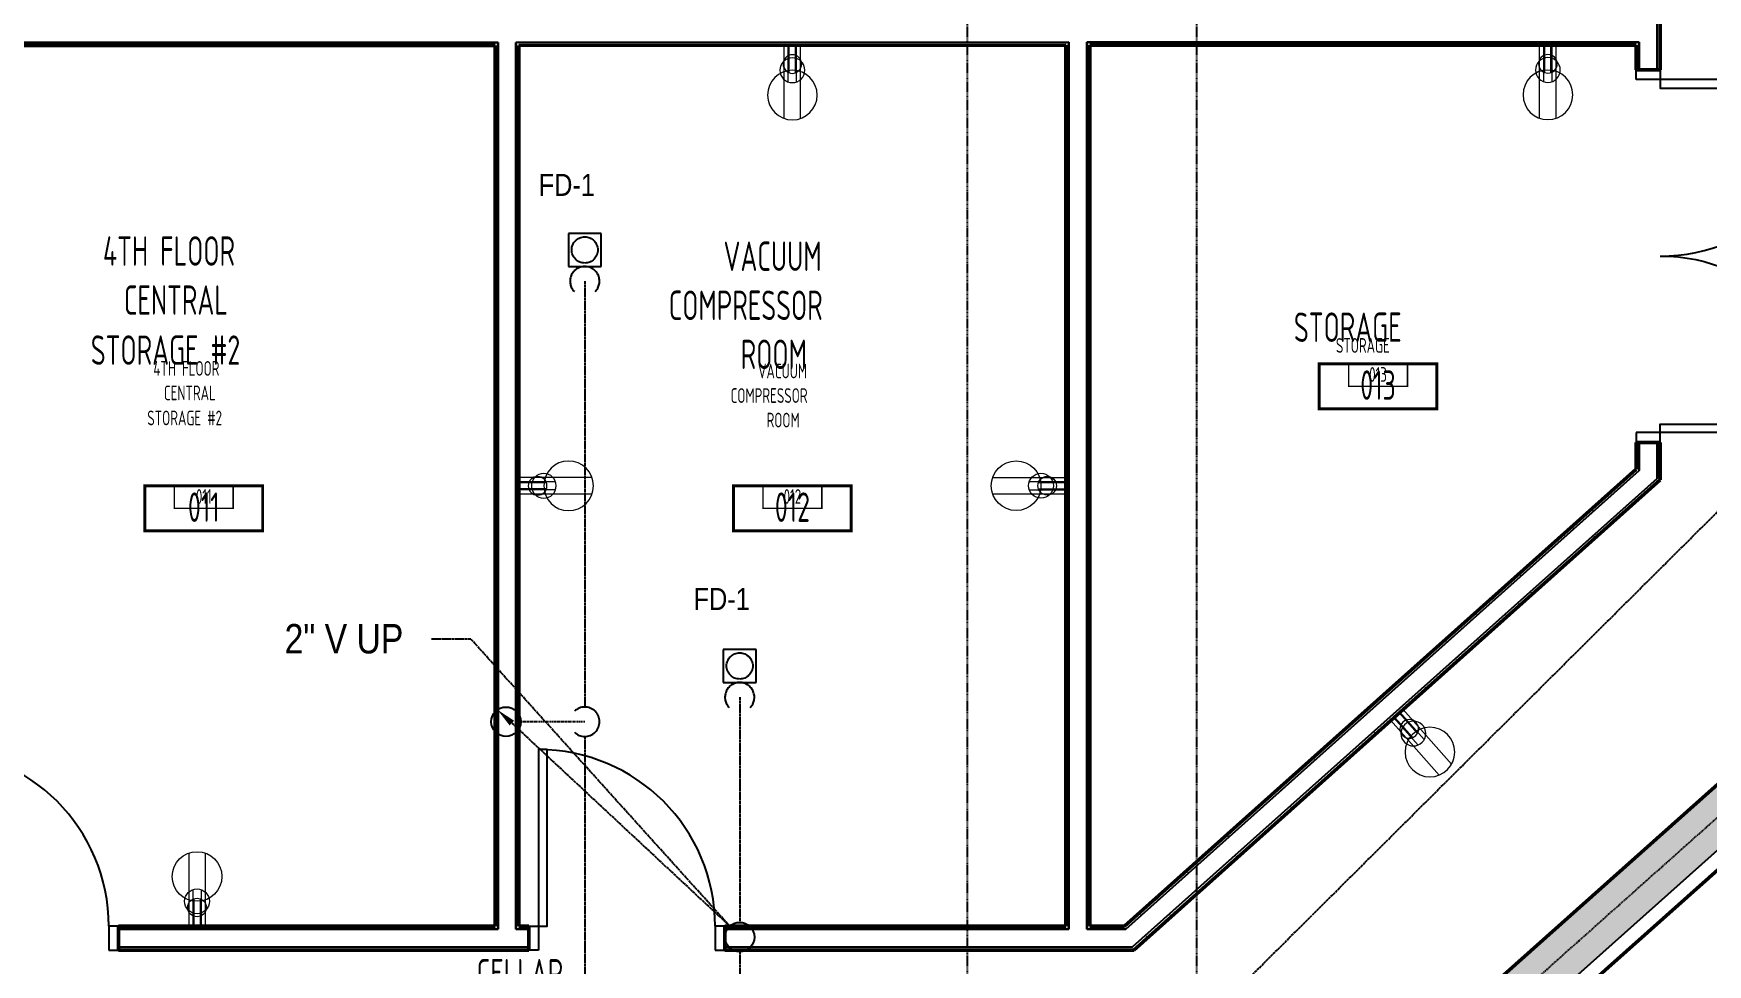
# Model space of a CAD drawing. Header units: inches. Extents: x 0 to 11244, y -13 to 5829.
# Drawn here: x 3841.2 to 4182.5, y 5139.7 to 5329.5 of the extents above; entities that cross this region are included whole.
import ezdxf
from ezdxf import colors
from ezdxf.entities.mleader import LeaderData, LeaderLine
from ezdxf.enums import TextEntityAlignment as Align
from ezdxf.math import Vec2, Vec3

# ---------------------------------------------------------------- set-up
doc = ezdxf.new("R2010")
doc.units = ezdxf.units.IN
doc.header["$LTSCALE"] = 0.375
doc.header["$MEASUREMENT"] = 0
for name, pattern in [('DASHDOT', [1, 0.5, -0.25, 0, -0.25]), ('P-VENT', [0.56, 0.4, -0.16]), ('PHANTOM2', [1.25, 0.625, -0.125, 0.125, -0.125, 0.125, -0.125]), ('UPIPINGX2', [1.75, 1.5, -0.25])]:
    doc.linetypes.add(name, pattern=pattern)
for name, color, linetype, lineweight in [('A-Area-Spce-Iden', 8, 'Continuous', 25), ('A-Area-Spce-Iden @ 32', 8, 'Continuous', 25), ('A-Area-Spce-Iden @ 64', 8, 'Continuous', 25), ('A-Wall', 3, 'Continuous', 50), ('E-Wall-Powr', 8, 'Continuous', 18), ('E-Wall-Powr @ 24', 8, 'Continuous', 18), ('E-Wall-Powr @ 32', 8, 'Continuous', 18), ('E-Wall-Powr @ 64', 8, 'Continuous', 18)]:
    doc.layers.add(name, color=color, linetype=linetype, lineweight=lineweight)
for name, color, linetype in [('A-Col-Grid', 8, 'PHANTOM2'), ('A-Door', 8, 'Continuous'), ('G-ANNO-REFR-N', 8, 'Continuous'), ('P-SANR-PIPU-N', 201, 'UPIPINGX2'), ('P-SANR-PIPU-N @ 64', 201, 'UPIPINGX2'), ('P-SANR-VENT-N', 201, 'P-VENT'), ('P-SANR-VENT-N @ 64', 201, 'P-VENT')]:
    doc.layers.add(name, color=color, linetype=linetype)
doc.layers.add('G-Anno-Nplt', color=8, linetype='Continuous', lineweight=18, plot=False)
doc.styles.add("3-32'' Notes", font='ARIALN.TTF', dxfattribs={"height": 0.09375})
doc.styles.add('TPDE', font='architxt.shx', dxfattribs={"width": 0.75, "height": 0.09375})
doc.styles.add('TPDE Annotative', font='architxt.shx', dxfattribs={"width": 0.75, "height": 0.09375})
pattern_1 = [(360, (-3428.9355, -5710.221), (0.06, 6), [0.06, -6]), (10, (-3427.0155, -5710.101), (-0.9828006, 5.9192654), [0.06, -6]), (20, (-3428.0955, -5708.781), (-1.9957393, 5.658677), [0.06, -6]), (30, (-3426.7755, -5707.821), (-2.9480385, 5.2261524), [0.06, -6]), (40, (-3428.3355, -5707.461), (-3.810763, 4.634834), [0.06, -6]), (50, (-3427.8555, -5706.021), (-4.5576994, 3.9026883), [0.06, -6]), (60, (-3428.6955, -5704.941), (-5.1661524, 3.0519615), [0.06, -6]), (70, (-3426.7755, -5705.061), (-5.6176345, 2.1085024), [0.06, -6]), (80, (-3425.3355, -5704.821), (-5.8984276, 1.1009775), [0.06, -6]), (90, (-3424.6155, -5706.261), (-6, 0.06), [0.06, -6]), (100, (-3423.4155, -5706.381), (-5.9192654, -0.9828006), [0.06, -6]), (110, (-3423.4155, -5708.541), (-5.658677, -1.9957393), [0.06, -6]), (120, (-3424.4955, -5709.261), (-5.2261524, -2.9480385), [0.06, -6]), (130, (-3426.1755, -5708.901), (-4.634834, -3.810763), [0.06, -6]), (140, (-3425.0955, -5707.821), (-3.9026883, -4.5576994), [0.06, -6]), (150, (-3426.1755, -5706.741), (-3.0519615, -5.1661524), [0.06, -6]), (160, (-3423.6555, -5710.101), (-2.1085024, -5.6176345), [0.06, -6])]
pattern_2 = [(360, (-3428.9355, -5710.221), (0.06, 6), [0.06, -6]), (10, (-3427.0155, -5710.101), (-0.9828006, 5.9192654), [0.06, -6]), (20, (-3428.0955, -5708.781), (-1.9957393, 5.658677), [0.06, -6]), (30, (-3426.7755, -5707.821), (-2.9480385, 5.2261524), [0.06, -6]), (40, (-3428.3355, -5707.461), (-3.810763, 4.634834), [0.06, -6]), (50, (-3427.8555, -5706.021), (-4.5576994, 3.9026883), [0.06, -6]), (60, (-3428.6955, -5704.941), (-5.1661524, 3.0519615), [0.06, -6]), (70, (-3426.7755, -5705.061), (-5.6176345, 2.1085024), [0.06, -6]), (80, (-3425.3355, -5704.821), (-5.8984276, 1.1009775), [0.06, -6]), (90, (-3424.6155, -5706.261), (-6, 0.06), [0.06, -6]), (100, (-3423.4155, -5706.381), (-5.9192654, -0.9828006), [0.06, -6]), (110, (-3423.4155, -5708.541), (-5.658677, -1.9957393), [0.06, -6]), (120, (-3424.4955, -5709.261), (-5.2261524, -2.9480385), [0.06, -6]), (130, (-3426.1755, -5708.901), (-4.634834, -3.810763), [0.06, -6]), (140, (-3425.0955, -5707.821), (-3.9026883, -4.5576994), [0.06, -6]), (150, (-3426.1755, -5706.741), (-3.0519615, -5.1661524), [0.06, -6]), (160, (-3423.6555, -5710.101), (-2.1085024, -5.6176345), [0.06, -6])]
pattern_3 = [(360, (-3428.9355, -5710.221), (0.06, 6), [0.06, -6]), (10, (-3427.0155, -5710.101), (-0.9828006, 5.9192654), [0.06, -6]), (20, (-3428.0955, -5708.781), (-1.9957393, 5.658677), [0.06, -6]), (30, (-3426.7755, -5707.821), (-2.9480385, 5.2261524), [0.06, -6]), (40, (-3428.3355, -5707.461), (-3.810763, 4.634834), [0.06, -6]), (50, (-3427.8555, -5706.021), (-4.5576994, 3.9026883), [0.06, -6]), (60, (-3428.6955, -5704.941), (-5.1661524, 3.0519615), [0.06, -6]), (70, (-3426.7755, -5705.061), (-5.6176345, 2.1085024), [0.06, -6]), (80, (-3425.3355, -5704.821), (-5.8984276, 1.1009775), [0.06, -6]), (90, (-3424.6155, -5706.261), (-6, 0.06), [0.06, -6]), (100, (-3423.4155, -5706.381), (-5.9192654, -0.9828006), [0.06, -6]), (110, (-3423.4155, -5708.541), (-5.658677, -1.9957393), [0.06, -6]), (120, (-3424.4955, -5709.261), (-5.2261524, -2.9480385), [0.06, -6]), (130, (-3426.1755, -5708.901), (-4.634834, -3.810763), [0.06, -6]), (140, (-3425.0955, -5707.821), (-3.9026883, -4.5576994), [0.06, -6]), (150, (-3426.1755, -5706.741), (-3.0519615, -5.1661524), [0.06, -6]), (160, (-3423.6555, -5710.101), (-2.1085024, -5.6176345), [0.06, -6])]
pattern_4 = [(360, (-3428.9355, -5710.221), (0.06, 6), [0.06, -6]), (10, (-3427.0155, -5710.101), (-0.9828006, 5.9192654), [0.06, -6]), (20, (-3428.0955, -5708.781), (-1.9957393, 5.658677), [0.06, -6]), (30, (-3426.7755, -5707.821), (-2.9480385, 5.2261524), [0.06, -6]), (40, (-3428.3355, -5707.461), (-3.810763, 4.634834), [0.06, -6]), (50, (-3427.8555, -5706.021), (-4.5576994, 3.9026883), [0.06, -6]), (60, (-3428.6955, -5704.941), (-5.1661524, 3.0519615), [0.06, -6]), (70, (-3426.7755, -5705.061), (-5.6176345, 2.1085024), [0.06, -6]), (80, (-3425.3355, -5704.821), (-5.8984276, 1.1009775), [0.06, -6]), (90, (-3424.6155, -5706.261), (-6, 0.06), [0.06, -6]), (100, (-3423.4155, -5706.381), (-5.9192654, -0.9828006), [0.06, -6]), (110, (-3423.4155, -5708.541), (-5.658677, -1.9957393), [0.06, -6]), (120, (-3424.4955, -5709.261), (-5.2261524, -2.9480385), [0.06, -6]), (130, (-3426.1755, -5708.901), (-4.634834, -3.810763), [0.06, -6]), (140, (-3425.0955, -5707.821), (-3.9026883, -4.5576994), [0.06, -6]), (150, (-3426.1755, -5706.741), (-3.0519615, -5.1661524), [0.06, -6]), (160, (-3423.6555, -5710.101), (-2.1085024, -5.6176345), [0.06, -6])]
pattern_5 = [(360, (-3428.9355, -5710.221), (0.06, 6), [0.06, -6]), (10, (-3427.0155, -5710.101), (-0.9828006, 5.9192654), [0.06, -6]), (20, (-3428.0955, -5708.781), (-1.9957393, 5.658677), [0.06, -6]), (30, (-3426.7755, -5707.821), (-2.9480385, 5.2261524), [0.06, -6]), (40, (-3428.3355, -5707.461), (-3.810763, 4.634834), [0.06, -6]), (50, (-3427.8555, -5706.021), (-4.5576994, 3.9026883), [0.06, -6]), (60, (-3428.6955, -5704.941), (-5.1661524, 3.0519615), [0.06, -6]), (70, (-3426.7755, -5705.061), (-5.6176345, 2.1085024), [0.06, -6]), (80, (-3425.3355, -5704.821), (-5.8984276, 1.1009775), [0.06, -6]), (90, (-3424.6155, -5706.261), (-6, 0.06), [0.06, -6]), (100, (-3423.4155, -5706.381), (-5.9192654, -0.9828006), [0.06, -6]), (110, (-3423.4155, -5708.541), (-5.658677, -1.9957393), [0.06, -6]), (120, (-3424.4955, -5709.261), (-5.2261524, -2.9480385), [0.06, -6]), (130, (-3426.1755, -5708.901), (-4.634834, -3.810763), [0.06, -6]), (140, (-3425.0955, -5707.821), (-3.9026883, -4.5576994), [0.06, -6]), (150, (-3426.1755, -5706.741), (-3.0519615, -5.1661524), [0.06, -6]), (160, (-3423.6555, -5710.101), (-2.1085024, -5.6176345), [0.06, -6])]

# ---------------------------------------------------------------- blocks, each defined once
blk = doc.blocks.new('Drain with Trap')
at = {"linetype": 'ByBlock'}
for p, q in [((0.1523, 0.0522), (0.0469, 0.0522)), ((0.0469, 0.0522), (0.0469, -0.0522)), ((0.1523, -0.0522), (0.1523, 0.0522)), ((0.0469, -0.0522), (0.1523, -0.0522))]:
    blk.add_line(p, q, dxfattribs=at)
blk.add_circle((0.0996, 0), 0.0417, dxfattribs=at)
blk.add_arc((0, 0), 0.0469, 225, 135, dxfattribs=at)
blk = doc.blocks.new('Elbow Down')
blk.add_arc((0, 0), 0.0469, 225, 135)
blk = doc.blocks.new('Elbow Up')
at = {"linetype": 'Continuous'}
blk.add_circle((0, 0), 0.0469, dxfattribs=at)
blk = doc.blocks.new('*U436')
at = {"linetype": 'ByBlock', "lineweight": -2}
for p, q in [((0.2328, 0.0263), (0, 0.0263)), ((0.2328, -0.0263), (0, -0.0263))]:
    blk.add_line(p, q, dxfattribs=at)
blk.add_circle((0.1582, 0), 0.0791, dxfattribs=at)
at = {"linetype": 'ByBlock', "lineweight": -2, "style": 'TPDE', "width": 0.75}
blk.add_attdef('TYPE', (0.2901, 0.0453), '', height=0.0938, dxfattribs=at)
blk = doc.blocks.new('*U482')
at = {"layer": 'E-Wall-Powr @ 24', "xscale": -24, "yscale": 24, "zscale": 24, "rotation": 131.7204857247579}
blk.add_blockref('*U436', (4119.15, 5190.55), dxfattribs=at)
at = {"layer": 'E-Wall-Powr @ 32', "xscale": -32, "yscale": 32, "zscale": 32, "rotation": 131.7204857247579}
blk.add_blockref('*U436', (4119.15, 5190.55), dxfattribs=at)
at = {"layer": 'E-Wall-Powr @ 64', "xscale": -64, "yscale": 64, "zscale": 64, "rotation": 131.7204857247579}
blk.add_blockref('*U436', (4119.15, 5190.55), dxfattribs=at)
blk = doc.blocks.new('*U486')
at = {"layer": 'E-Wall-Powr @ 24', "xscale": 24, "yscale": 24, "zscale": 24, "rotation": 90}
blk.add_blockref('*U436', (3874.54, 5147.49), dxfattribs=at)
at = {"layer": 'E-Wall-Powr @ 32', "xscale": 32, "yscale": 32, "zscale": 32, "rotation": 90}
blk.add_blockref('*U436', (3874.54, 5147.49), dxfattribs=at)
at = {"layer": 'E-Wall-Powr @ 64', "xscale": 64, "yscale": 64, "zscale": 64, "rotation": 90}
blk.add_blockref('*U436', (3874.54, 5147.49), dxfattribs=at)
blk = doc.blocks.new('*U502')
at = {"layer": 'E-Wall-Powr @ 24', "xscale": -24, "yscale": 24, "zscale": 24, "rotation": 90}
blk.add_blockref('*U436', (3995.92, 5327.11), dxfattribs=at)
at = {"layer": 'E-Wall-Powr @ 32', "xscale": -32, "yscale": 32, "zscale": 32, "rotation": 90}
blk.add_blockref('*U436', (3995.92, 5327.11), dxfattribs=at)
at = {"layer": 'E-Wall-Powr @ 64', "xscale": -64, "yscale": 64, "zscale": 64, "rotation": 90}
blk.add_blockref('*U436', (3995.92, 5327.11), dxfattribs=at)
blk = doc.blocks.new('*U503')
at = {"layer": 'E-Wall-Powr @ 24', "xscale": -24, "yscale": 24, "zscale": 24, "rotation": 180}
blk.add_blockref('*U436', (3940.18, 5237.29), dxfattribs=at)
at = {"layer": 'E-Wall-Powr @ 32', "xscale": -32, "yscale": 32, "zscale": 32, "rotation": 180}
blk.add_blockref('*U436', (3940.18, 5237.29), dxfattribs=at)
at = {"layer": 'E-Wall-Powr @ 64', "xscale": -64, "yscale": 64, "zscale": 64, "rotation": 180}
blk.add_blockref('*U436', (3940.18, 5237.29), dxfattribs=at)
blk = doc.blocks.new('*U504')
at = {"layer": 'E-Wall-Powr @ 24', "xscale": 24.00000000000001, "yscale": 24.00000000000001, "zscale": 24.00000000000001, "rotation": 179.9999999999999}
blk.add_blockref('*U436', (4051.66, 5237.31), dxfattribs=at)
at = {"layer": 'E-Wall-Powr @ 32', "xscale": 32.00000000000001, "yscale": 32.00000000000001, "zscale": 32.00000000000001, "rotation": 179.9999999999999}
blk.add_blockref('*U436', (4051.66, 5237.31), dxfattribs=at)
at = {"layer": 'E-Wall-Powr @ 64', "xscale": 64.00000000000003, "yscale": 64.00000000000003, "zscale": 64.00000000000003, "rotation": 179.9999999999999}
blk.add_blockref('*U436', (4051.66, 5237.31), dxfattribs=at)
blk = doc.blocks.new('*U505')
at = {"layer": 'E-Wall-Powr @ 24', "xscale": -24, "yscale": 24, "zscale": 24, "rotation": 90}
blk.add_blockref('*U436', (4149.94, 5327.16), dxfattribs=at)
at = {"layer": 'E-Wall-Powr @ 32', "xscale": -32, "yscale": 32, "zscale": 32, "rotation": 90}
blk.add_blockref('*U436', (4149.94, 5327.16), dxfattribs=at)
at = {"layer": 'E-Wall-Powr @ 64', "xscale": -64, "yscale": 64, "zscale": 64, "rotation": 90}
blk.add_blockref('*U436', (4149.94, 5327.16), dxfattribs=at)
blk = doc.blocks.new('T23120-00_Cellar PS Layout')
at = {"layer": 'E-Wall-Powr', "linetype": 'DASHDOT'}
for name in ['*U502', '*U505', '*U503', '*U504', '*U482', '*U486']:
    blk.add_blockref(name, (0, 0), dxfattribs=at)
blk = doc.blocks.new('TPDE_Room_Smart_Tag_Basic_P')
at = {"const_width": 0.1}
blk.add_lwpolyline([(-2, -1.531), (2, -1.531), (2, 0), (-2, 0)], close=True, dxfattribs=at)
at = {"linetype": 'ByBlock', "lineweight": -2, "style": 'TPDE', "width": 0.75}
blk.add_attdef('TPDE_ROOM_INFO_OBJECTS:ROOMNAME_001', (-3.685, 0.3), '', height=1, dxfattribs=at)
blk.add_attdef('TPDE_ROOM_INFO_OBJECTS:ROOMNUMBER', text='', height=1, dxfattribs=at).set_placement((0, -1.225), align=Align.CENTER)
blk = doc.blocks.new('*U515')
at = {"layer": 'A-Area-Spce-Iden @ 32', "color": 8, "linetype": 'Continuous', "lineweight": 25}
ref = blk.add_blockref('TPDE_Room_Smart_Tag_Basic_P', (516.73, -600.02), dxfattribs=dict(at, xscale=3, yscale=3, zscale=3))
ref.add_attrib('TPDE_ROOM_INFO_OBJECTS:ROOMNAME_001', 'CELLAR', (509.56, -587.78), dxfattribs={"layer": '0', "linetype": 'ByBlock', "lineweight": -2, "height": 3, "style": 'TPDE Annotative', "width": 0.75})
ref.add_attrib('TPDE_ROOM_INFO_OBJECTS:ROOMNUMBER', '001', dxfattribs={"layer": '0', "linetype": 'ByBlock', "lineweight": -2, "height": 3, "style": 'TPDE Annotative', "width": 0.75}).set_placement((516.73, -603.69), align=Align.CENTER)
ref.add_attrib('TPDE_ROOM_INFO_OBJECTS:ROOMNAME_002', 'CORRIDOR', (506.88, -592.78), dxfattribs={"layer": '0', "linetype": 'ByBlock', "lineweight": -2, "height": 3, "style": 'TPDE Annotative', "width": 0.75})
at = {"layer": 'A-Area-Spce-Iden @ 64', "color": 8, "linetype": 'Continuous', "lineweight": 25}
ref = blk.add_blockref('TPDE_Room_Smart_Tag_Basic_P', (516.73, -600.02), dxfattribs=dict(at, xscale=6, yscale=6, zscale=6))
ref.add_attrib('TPDE_ROOM_INFO_OBJECTS:ROOMNAME_001', 'CELLAR', (502.38, -575.54), dxfattribs={"layer": '0', "linetype": 'ByBlock', "lineweight": -2, "height": 6, "style": 'TPDE Annotative', "width": 0.75})
ref.add_attrib('TPDE_ROOM_INFO_OBJECTS:ROOMNUMBER', '001', dxfattribs={"layer": '0', "linetype": 'ByBlock', "lineweight": -2, "height": 6, "style": 'TPDE Annotative', "width": 0.75}).set_placement((516.73, -607.37), align=Align.CENTER)
ref.add_attrib('TPDE_ROOM_INFO_OBJECTS:ROOMNAME_002', 'CORRIDOR', (497.03, -585.54), dxfattribs={"layer": '0', "linetype": 'ByBlock', "lineweight": -2, "height": 6, "style": 'TPDE Annotative', "width": 0.75})
blk = doc.blocks.new('*U517')
at = {"layer": 'A-Area-Spce-Iden @ 32', "color": 8, "linetype": 'Continuous', "lineweight": 25}
ref = blk.add_blockref('TPDE_Room_Smart_Tag_Basic_P', (446.74, -473.05), dxfattribs=dict(at, xscale=3, yscale=3, zscale=3))
ref.add_attrib('TPDE_ROOM_INFO_OBJECTS:ROOMNAME_001', '4TH FLOOR', (436.46, -450.6), dxfattribs={"layer": '0', "linetype": 'ByBlock', "lineweight": -2, "height": 3, "style": 'TPDE Annotative', "width": 0.75})
ref.add_attrib('TPDE_ROOM_INFO_OBJECTS:ROOMNUMBER', '011', dxfattribs={"layer": '0', "linetype": 'ByBlock', "lineweight": -2, "height": 3, "style": 'TPDE Annotative', "width": 0.75}).set_placement((446.74, -476.72), align=Align.CENTER)
ref.add_attrib('TPDE_ROOM_INFO_OBJECTS:ROOMNAME_002', 'CENTRAL', (438.6, -455.6), dxfattribs={"layer": '0', "linetype": 'ByBlock', "lineweight": -2, "height": 3, "style": 'TPDE Annotative', "width": 0.75})
ref.add_attrib('TPDE_ROOM_INFO_OBJECTS:ROOMNAME_003', 'STORAGE #2', (435.22, -460.71), dxfattribs={"layer": '0', "linetype": 'ByBlock', "lineweight": -2, "height": 3, "style": 'TPDE Annotative', "width": 0.75})
at = {"layer": 'A-Area-Spce-Iden @ 64', "color": 8, "linetype": 'Continuous', "lineweight": 25}
ref = blk.add_blockref('TPDE_Room_Smart_Tag_Basic_P', (446.74, -473.05), dxfattribs=dict(at, xscale=6, yscale=6, zscale=6))
ref.add_attrib('TPDE_ROOM_INFO_OBJECTS:ROOMNAME_001', '4TH FLOOR', (426.18, -428.16), dxfattribs={"layer": '0', "linetype": 'ByBlock', "lineweight": -2, "height": 6, "style": 'TPDE Annotative', "width": 0.75})
ref.add_attrib('TPDE_ROOM_INFO_OBJECTS:ROOMNUMBER', '011', dxfattribs={"layer": '0', "linetype": 'ByBlock', "lineweight": -2, "height": 6, "style": 'TPDE Annotative', "width": 0.75}).set_placement((446.74, -480.4), align=Align.CENTER)
ref.add_attrib('TPDE_ROOM_INFO_OBJECTS:ROOMNAME_002', 'CENTRAL', (430.45, -438.16), dxfattribs={"layer": '0', "linetype": 'ByBlock', "lineweight": -2, "height": 6, "style": 'TPDE Annotative', "width": 0.75})
ref.add_attrib('TPDE_ROOM_INFO_OBJECTS:ROOMNAME_003', 'STORAGE #2', (423.7, -448.37), dxfattribs={"layer": '0', "linetype": 'ByBlock', "lineweight": -2, "height": 6, "style": 'TPDE Annotative', "width": 0.75})
blk = doc.blocks.new('*U518')
at = {"layer": 'A-Area-Spce-Iden @ 32', "color": 8, "linetype": 'Continuous', "lineweight": 25}
ref = blk.add_blockref('TPDE_Room_Smart_Tag_Basic_P', (566.74, -473.05), dxfattribs=dict(at, xscale=3, yscale=3, zscale=3))
ref.add_attrib('TPDE_ROOM_INFO_OBJECTS:ROOMNAME_001', 'VACUUM', (559.72, -451.14), dxfattribs={"layer": '0', "linetype": 'ByBlock', "lineweight": -2, "height": 3, "style": 'TPDE Annotative', "width": 0.75})
ref.add_attrib('TPDE_ROOM_INFO_OBJECTS:ROOMNUMBER', '012', dxfattribs={"layer": '0', "linetype": 'ByBlock', "lineweight": -2, "height": 3, "style": 'TPDE Annotative', "width": 0.75}).set_placement((566.74, -476.72), align=Align.CENTER)
ref.add_attrib('TPDE_ROOM_INFO_OBJECTS:ROOMNAME_002', 'COMPRESSOR', (554.14, -456.14), dxfattribs={"layer": '0', "linetype": 'ByBlock', "lineweight": -2, "height": 3, "style": 'TPDE Annotative', "width": 0.75})
ref.add_attrib('TPDE_ROOM_INFO_OBJECTS:ROOMNAME_003', 'ROOM', (561.47, -461.14), dxfattribs={"layer": '0', "linetype": 'ByBlock', "lineweight": -2, "height": 3, "style": 'TPDE Annotative', "width": 0.75})
at = {"layer": 'A-Area-Spce-Iden @ 64', "color": 8, "linetype": 'Continuous', "lineweight": 25}
ref = blk.add_blockref('TPDE_Room_Smart_Tag_Basic_P', (566.74, -473.05), dxfattribs=dict(at, xscale=6, yscale=6, zscale=6))
ref.add_attrib('TPDE_ROOM_INFO_OBJECTS:ROOMNAME_001', 'VACUUM', (552.7, -429.23), dxfattribs={"layer": '0', "linetype": 'ByBlock', "lineweight": -2, "height": 6, "style": 'TPDE Annotative', "width": 0.75})
ref.add_attrib('TPDE_ROOM_INFO_OBJECTS:ROOMNUMBER', '012', dxfattribs={"layer": '0', "linetype": 'ByBlock', "lineweight": -2, "height": 6, "style": 'TPDE Annotative', "width": 0.75}).set_placement((566.74, -480.4), align=Align.CENTER)
ref.add_attrib('TPDE_ROOM_INFO_OBJECTS:ROOMNAME_002', 'COMPRESSOR', (541.53, -439.23), dxfattribs={"layer": '0', "linetype": 'ByBlock', "lineweight": -2, "height": 6, "style": 'TPDE Annotative', "width": 0.75})
ref.add_attrib('TPDE_ROOM_INFO_OBJECTS:ROOMNAME_003', 'ROOM', (556.19, -449.23), dxfattribs={"layer": '0', "linetype": 'ByBlock', "lineweight": -2, "height": 6, "style": 'TPDE Annotative', "width": 0.75})
blk = doc.blocks.new('*U519')
at = {"layer": 'A-Area-Spce-Iden @ 32', "color": 8, "linetype": 'Continuous', "lineweight": 25}
ref = blk.add_blockref('TPDE_Room_Smart_Tag_Basic_P', (686.13, -448.15), dxfattribs=dict(at, xscale=3, yscale=3, zscale=3))
ref.add_attrib('TPDE_ROOM_INFO_OBJECTS:ROOMNAME_001', 'STORAGE', (677.55, -445.92), dxfattribs={"layer": '0', "linetype": 'ByBlock', "lineweight": -2, "height": 3, "style": 'TPDE Annotative', "width": 0.75})
ref.add_attrib('TPDE_ROOM_INFO_OBJECTS:ROOMNUMBER', '013', dxfattribs={"layer": '0', "linetype": 'ByBlock', "lineweight": -2, "height": 3, "style": 'TPDE Annotative', "width": 0.75}).set_placement((686.13, -451.83), align=Align.CENTER)
at = {"layer": 'A-Area-Spce-Iden @ 64', "color": 8, "linetype": 'Continuous', "lineweight": 25}
ref = blk.add_blockref('TPDE_Room_Smart_Tag_Basic_P', (686.13, -448.15), dxfattribs=dict(at, xscale=6, yscale=6, zscale=6))
ref.add_attrib('TPDE_ROOM_INFO_OBJECTS:ROOMNAME_001', 'STORAGE', (668.98, -443.7), dxfattribs={"layer": '0', "linetype": 'ByBlock', "lineweight": -2, "height": 6, "style": 'TPDE Annotative', "width": 0.75})
ref.add_attrib('TPDE_ROOM_INFO_OBJECTS:ROOMNUMBER', '013', dxfattribs={"layer": '0', "linetype": 'ByBlock', "lineweight": -2, "height": 6, "style": 'TPDE Annotative', "width": 0.75}).set_placement((686.13, -455.5), align=Align.CENTER)
blk = doc.blocks.new('A$C7a236a31')
at = {"layer": 'A-Wall', "linetype": 'Continuous', "lineweight": 18}
h = blk.add_hatch(dxfattribs=at)
h.set_pattern_fill('CONCRETE_C', color=8, scale=4, style=0, pattern_type=2)
h.set_pattern_definition([(50, (-3429.175, -5710.34), (28.69041, -2.510085), [3, -33]), (355, (-3429.175, -5710.34), (-5.55005, 30.08769), [2.4, -26.4]), (100.4514, (-3426.785, -5710.55), (23.14038, 27.57758), [2.54961, -28.04568]), (46.1842, (-3429.175, -5702.34), (42.68964, -6.62076), [4.5, -49.5]), (96.6356, (-3425.62, -5702.893), (37.3865, 38.96471), [3.8244, -42.06852]), (351.1842, (-3429.175, -5702.34), (37.38648, 38.96474), [3.6, -39.6]), (21, (-3425.175, -5704.34), (23.87628, -16.104756), [3, -33]), (326, (-3425.175, -5704.34), (9.73261, 29.006), [2.4, -26.4]), (71.4514, (-3423.186, -5705.683), (33.6089, 12.90122), [2.54961, -28.04568]), (37.5, (-3429.175, -5710.341), (0.486394, 13.315754), [0, -26.08, 0, -26.8, 0, -26.5]), (7.5, (-3429.175, -5710.341), (10.522781, 15.776468), [0, -15.28, 0, -25.48, 0, -10.1]), (327.5, (-3438.095, -5710.341), (21.352897, -0.902195), [0, -10, 0, -31.2, 0, -41.4]), (317.5, (-3442.095, -5710.341), (23.327447, 4.0042), [0, -13, 0, -20.72, 0, -29.4])])
h.paths.add_polyline_path([(894.51, -409.87), (901.17, -417.33), (1027.25, -304.91), (1020.6, -297.45)], flags=0)
h.paths.add_polyline_path([(1020.6, -297.45), (1027.25, -304.91), (1190.11, -159.71), (1183.45, -152.25)], flags=0)
h.paths.add_polyline_path([(1183.45, -152.25), (1190.11, -159.71), (1194.62, -155.69), (1184.75, -151.09)], flags=0)
h.paths.add_polyline_path([(595.36, -676.6), (605.36, -681.08), (663.55, -629.19), (656.9, -621.72)], flags=0)
h.paths.add_polyline_path([(656.9, -621.72), (663.55, -629.19), (901.17, -417.33), (894.51, -409.87)], flags=0)
h = blk.add_hatch(dxfattribs=at)
h.set_pattern_fill('GENERAL_TEXTURE', color=8, scale=6, style=0, pattern_type=2)
h.set_pattern_definition(pattern_3)
h.paths.add_polyline_path([(506.13, -562.85), (506.75, -563.47), (506.75, -382.62), (506.13, -383.24)], flags=0)
h.paths.add_polyline_path([(506.13, -378.37), (506.75, -378.99), (506.75, -207.3), (506.13, -207.93)], flags=0)
h = blk.add_hatch(dxfattribs=at)
h.set_pattern_fill('GENERAL_TEXTURE', color=8, scale=6, style=0, pattern_type=2)
h.set_pattern_definition(pattern_3)
h.paths.add_polyline_path([(511, -562.85), (511, -383.24), (510.38, -382.62), (510.38, -563.47)], flags=0)
h.paths.add_polyline_path([(511, -378.37), (511, -207.93), (510.38, -207.3), (510.38, -378.99)], flags=0)
h = blk.add_hatch(dxfattribs=at)
h.set_pattern_fill('GENERAL_TEXTURE', color=8, scale=6, style=0, pattern_type=2)
h.set_pattern_definition(pattern_4)
h.paths.add_polyline_path([(627.36, -562.85), (627.36, -383.21), (626.74, -382.59), (626.74, -563.47)], flags=0)
h.paths.add_polyline_path([(627.36, -378.34), (627.36, -259.06), (626.74, -258.43), (626.74, -378.96)], flags=0)
h.paths.add_polyline_path([(627.36, -254.18), (627.36, -237.21), (626.74, -237.47), (626.74, -254.81)], flags=0)
h = blk.add_hatch(dxfattribs=at)
h.set_pattern_fill('GENERAL_TEXTURE', color=8, scale=6, style=0, pattern_type=2)
h.set_pattern_definition(pattern_4)
h.paths.add_polyline_path([(622.49, -562.85), (623.11, -563.47), (623.11, -382.59), (622.49, -383.21)], flags=0)
h.paths.add_polyline_path([(622.49, -378.34), (623.11, -378.96), (623.11, -259.06), (622.49, -259.06)], flags=0)
h.paths.add_polyline_path([(622.49, -259.06), (623.11, -259.06), (623.11, -238.97), (622.49, -239.23)], flags=0)
h = blk.add_hatch(dxfattribs=at)
h.set_pattern_fill('GENERAL_TEXTURE', color=8, scale=6, angle=-360, style=0, pattern_type=2)
h.set_pattern_definition(pattern_1)
h.paths.add_polyline_path([(743.64, -254.18), (743.01, -254.81), (743.01, -383.18), (743.64, -383.18)], flags=0)
h.paths.add_polyline_path([(743.64, -383.18), (743.01, -383.18), (743.01, -388.19), (743.64, -388.19)], flags=0)
h.paths.add_polyline_path([(743.64, -464.19), (743.01, -464.19), (743.01, -471.57), (743.64, -471.85)], flags=0)
h = blk.add_hatch(dxfattribs=at)
h.set_pattern_fill('GENERAL_TEXTURE', color=8, scale=6, angle=-360, style=0, pattern_type=2)
h.set_pattern_definition(pattern_1)
h.paths.add_polyline_path([(738.76, -259.06), (738.76, -378.31), (739.39, -378.93), (739.39, -258.43)], flags=0)
h.paths.add_polyline_path([(738.76, -383.18), (738.76, -388.19), (739.39, -388.19), (739.39, -382.56)], flags=0)
h.paths.add_polyline_path([(739.39, -464.19), (738.76, -464.19), (738.76, -469.67), (739.39, -469.95)], flags=0)
h = blk.add_hatch(dxfattribs=at)
h.set_pattern_fill('GENERAL_TEXTURE', color=8, scale=6, angle=-360, style=0, pattern_type=2)
h.set_pattern_definition([(1e-14, (-3428.9355, -5710.221), (0.06, 6), [0.06, -6]), (10, (-3427.0155, -5710.101), (-0.9828006, 5.9192654), [0.06, -6]), (20, (-3428.0955, -5708.781), (-1.9957393, 5.658677), [0.06, -6]), (30, (-3426.7755, -5707.821), (-2.9480385, 5.2261524), [0.06, -6]), (40, (-3428.3355, -5707.461), (-3.810763, 4.634834), [0.06, -6]), (50, (-3427.8555, -5706.021), (-4.5576994, 3.9026883), [0.06, -6]), (60, (-3428.6955, -5704.941), (-5.1661524, 3.0519615), [0.06, -6]), (70, (-3426.7755, -5705.061), (-5.6176345, 2.1085024), [0.06, -6]), (80, (-3425.3355, -5704.821), (-5.8984276, 1.1009775), [0.06, -6]), (90, (-3424.6155, -5706.261), (-6, 0.06), [0.06, -6]), (100, (-3423.4155, -5706.381), (-5.9192654, -0.9828006), [0.06, -6]), (110, (-3423.4155, -5708.541), (-5.658677, -1.9957393), [0.06, -6]), (120, (-3424.4955, -5709.261), (-5.2261524, -2.9480385), [0.06, -6]), (130, (-3426.1755, -5708.901), (-4.634834, -3.810763), [0.06, -6]), (140, (-3425.0955, -5707.821), (-3.9026883, -4.5576994), [0.06, -6]), (150, (-3426.1755, -5706.741), (-3.0519615, -5.1661524), [0.06, -6]), (160, (-3423.6555, -5710.101), (-2.1085024, -5.6176345), [0.06, -6])])
h.paths.add_polyline_path([(506.13, -383.24), (506.75, -382.62), (386.74, -382.65), (387.36, -383.28)], flags=0)
h.paths.add_polyline_path([(738.76, -383.18), (739.39, -382.56), (626.74, -382.59), (627.36, -383.21)], flags=0)
h.paths.add_polyline_path([(622.49, -383.21), (623.11, -382.59), (510.38, -382.62), (511, -383.24)], flags=0)
h = blk.add_hatch(dxfattribs=at)
h.set_pattern_fill('GENERAL_TEXTURE', color=8, scale=6, style=0, pattern_type=2)
h.set_pattern_definition(pattern_5)
h.paths.add_polyline_path([(634.46, -562.85), (634.7, -563.47), (739.39, -469.95), (738.76, -469.67)], flags=0)
h = blk.add_hatch(dxfattribs=at)
h.set_pattern_fill('GENERAL_TEXTURE', color=8, scale=6, style=0, pattern_type=2)
h.set_pattern_definition(pattern_5)
h.paths.add_polyline_path([(636.32, -567.72), (743.64, -471.85), (743.01, -471.57), (636.08, -567.1)], flags=0)
h = blk.add_hatch(dxfattribs=at)
h.set_pattern_fill('GENERAL_TEXTURE', color=8, scale=6, style=0, pattern_type=2)
h.set_pattern_definition(pattern_2)
h.paths.add_polyline_path([(506.13, -562.85), (429.36, -562.85), (429.36, -563.47), (506.75, -563.47)], flags=0)
h.paths.add_polyline_path([(389.36, -563.47), (389.36, -562.85), (387.36, -562.85), (386.74, -563.47)], flags=0)
h.paths.add_polyline_path([(634.46, -562.85), (627.36, -562.85), (626.74, -563.47), (634.7, -563.47)], flags=0)
h.paths.add_polyline_path([(622.49, -562.85), (552.98, -562.85), (552.98, -563.47), (623.11, -563.47)], flags=0)
h.paths.add_polyline_path([(512.98, -563.47), (512.98, -562.85), (511, -562.85), (510.38, -563.47)], flags=0)
h = blk.add_hatch(dxfattribs=at)
h.set_pattern_fill('GENERAL_TEXTURE', color=8, scale=6, style=0, pattern_type=2)
h.set_pattern_definition(pattern_2)
h.paths.add_polyline_path([(506.13, -567.72), (506.13, -567.1), (429.36, -567.1), (429.36, -567.72)], flags=0)
h.paths.add_polyline_path([(389.36, -567.72), (389.36, -567.1), (383.11, -567.1), (382.49, -567.72)], flags=0)
h.paths.add_polyline_path([(636.32, -567.72), (636.08, -567.1), (622.49, -567.1), (622.49, -567.72)], flags=0)
h.paths.add_polyline_path([(622.49, -567.72), (622.49, -567.1), (552.98, -567.1), (552.98, -567.72)], flags=0)
h.paths.add_polyline_path([(512.98, -567.72), (512.98, -567.1), (506.13, -567.1), (506.13, -567.72)], flags=0)
at = {"layer": 'A-Col-Grid', "color": 8}
for p, q in [((602.36, 118.3), (602.36, -1005.1)), ((602.36, 118.3), (602.36, -1005.1)), ((602.36, 118.3), (602.36, -1005.1)), ((649.14, 118.3), (649.14, -1005.1)), ((484.77, -781.9), (1409.67, 42.76))]:
    blk.add_line(p, q, dxfattribs=at)
at = {"layer": 'A-Door', "color": 8, "linetype": 'Continuous', "lineweight": -3}
for points in [[(738.76, -390.19), (738.76, -388.19), (743.64, -388.19), (743.64, -390.19)], [(743.64, -390.19), (743.64, -391.94), (779.64, -391.94), (779.64, -390.19)], [(743.64, -462.19), (743.64, -460.44), (779.64, -460.44), (779.64, -462.19)], [(738.76, -462.19), (738.76, -464.19), (743.64, -464.19), (743.64, -462.19)], [(514.98, -562.85), (516.73, -562.85), (516.73, -526.85), (514.98, -526.85)], [(427.36, -567.72), (429.36, -567.72), (429.36, -562.85), (427.36, -562.85)], [(514.98, -567.72), (512.98, -567.72), (512.98, -562.85), (514.98, -562.85)], [(550.98, -567.72), (552.98, -567.72), (552.98, -562.85), (550.98, -562.85)]]:
    blk.add_lwpolyline(points, close=True, dxfattribs=at)
for centre, start, end in [((743.64, -390.19), 270, 0), ((391.36, -562.85), 0, 90), ((514.98, -562.85), 0, 90)]:
    blk.add_arc(centre, 36, start, end, dxfattribs=at)
at = {"layer": 'A-Door', "color": 8, "linetype": 'Continuous', "lineweight": -3, "extrusion": (0, 0, -1)}
blk.add_arc((-743.64, -462.19), 36, 90, 180, dxfattribs=at)
at = {"layer": 'A-Wall', "color": 8, "linetype": 'Continuous', "lineweight": 25}
for p, q in [((605.36, -681.08), (1194.62, -155.69)), ((743.01, -388.19), (743.01, -254.81)), ((743.01, -388.19), (743.01, -254.81)), ((386.74, -382.65), (506.75, -382.62)), ((506.75, -382.62), (386.74, -382.65)), ((506.75, -382.62), (506.75, -563.47)), ((506.75, -563.47), (506.75, -382.62)), ((510.38, -382.62), (623.11, -382.59)), ((623.11, -382.59), (510.38, -382.62)), ((510.38, -382.62), (510.38, -563.47)), ((510.38, -563.47), (510.38, -382.62)), ((623.11, -382.59), (623.11, -563.47)), ((623.11, -563.47), (623.11, -382.59)), ((626.74, -382.59), (739.39, -382.56)), ((739.39, -382.56), (626.74, -382.59)), ((626.74, -382.59), (626.74, -563.47)), ((626.74, -563.47), (626.74, -382.59)), ((739.39, -388.19), (739.39, -382.56)), ((739.39, -382.56), (739.39, -388.19)), ((895.14, -422.71), (671.23, -622.35)), ((739.39, -469.95), (739.39, -464.19)), ((739.39, -464.19), (739.39, -469.95)), ((743.01, -471.57), (743.01, -464.19)), ((743.01, -464.19), (743.01, -471.57)), ((739.39, -469.95), (634.7, -563.47)), ((634.7, -563.47), (739.39, -469.95)), ((743.01, -471.57), (636.08, -567.1)), ((636.08, -567.1), (743.01, -471.57)), ((429.36, -563.47), (506.75, -563.47)), ((506.75, -563.47), (429.36, -563.47)), ((510.38, -563.47), (512.98, -563.47)), ((512.98, -563.47), (510.38, -563.47)), ((552.98, -563.47), (623.11, -563.47)), ((623.11, -563.47), (552.98, -563.47)), ((626.74, -563.47), (634.7, -563.47)), ((634.7, -563.47), (626.74, -563.47)), ((429.36, -567.1), (512.98, -567.1)), ((429.36, -567.1), (512.98, -567.1)), ((552.98, -567.1), (636.08, -567.1)), ((552.98, -567.1), (636.08, -567.1))]:
    blk.add_line(p, q, dxfattribs=at)
at = {"layer": 'A-Wall', "color": 8, "linetype": 'Continuous', "lineweight": 50}
for p, q in [((608.36, -682.42), (1197.58, -157.07)), ((743.64, -388.19), (743.64, -254.18)), ((387.36, -383.28), (506.13, -383.24)), ((506.13, -383.24), (506.13, -562.85)), ((511, -383.24), (622.49, -383.21)), ((511, -562.85), (511, -383.24)), ((622.49, -383.21), (622.49, -562.85)), ((627.36, -383.21), (738.76, -383.18)), ((627.36, -562.85), (627.36, -383.21)), ((738.76, -383.18), (738.76, -388.19)), ((738.76, -388.19), (743.64, -388.19)), ((894.51, -409.87), (656.9, -621.72)), ((738.76, -464.19), (738.76, -469.67)), ((743.64, -464.19), (738.76, -464.19)), ((743.64, -471.85), (743.64, -464.19)), ((738.76, -469.67), (634.46, -562.85)), ((636.32, -567.72), (743.64, -471.85)), ((506.13, -562.85), (429.36, -562.85)), ((429.36, -562.85), (429.36, -567.72)), ((512.98, -562.85), (511, -562.85)), ((512.98, -567.72), (512.98, -562.85)), ((622.49, -562.85), (552.98, -562.85)), ((552.98, -562.85), (552.98, -567.72)), ((634.46, -562.85), (627.36, -562.85)), ((429.36, -567.72), (512.98, -567.72)), ((552.98, -567.72), (636.32, -567.72))]:
    blk.add_line(p, q, dxfattribs=at)
at = {"layer": 'G-Anno-Nplt', "color": 8}
blk.add_line((656.2, -622.35), (805.99, -488.79), dxfattribs=at)
at = {"color": 8}
blk.add_blockref('T23120-00_Cellar PS Layout', (-3429.18, -5710.34), dxfattribs=at)
at = {"layer": 'A-Area-Spce-Iden', "linetype": 'DASHDOT'}
for name in ['*U517', '*U518', '*U519', '*U515']:
    blk.add_blockref(name, (0, 0), dxfattribs=at)

msp = doc.modelspace()

# ---------------------------------------------------------------- block references
at = {"layer": 'G-ANNO-REFR-N'}
msp.add_blockref('A$C7a236a31', (3429.18, 5710.34), dxfattribs=at)

# ---------------------------------------------------------------- next in the draw order: linework, layer by layer
at = {"layer": 'P-SANR-PIPU-N'}
for p, q in [((4071.87, 5119.85), (4233.01, 5280.27)), ((3953.59, 5279.02), (3953.59, 5192.18)), ((3985.17, 5194.18), (3985.17, 5148.26)), ((3953.59, 5186.18), (3953.59, 5127.07)), ((3985.17, 5142.26), (3985.17, 5127.07))]:
    msp.add_line(p, q, dxfattribs=at)
at = {"layer": 'P-SANR-VENT-N'}
msp.add_line((3953.59, 5189.18), (3940.53, 5189.18), dxfattribs=at)

# ---------------------------------------------------------------- next in the draw order: block references
at = {"layer": 'P-SANR-PIPU-N @ 64', "xscale": 64, "yscale": 64, "zscale": 64, "rotation": 90}
for p in [(3953.59, 5279.02), (3985.17, 5194.18)]:
    msp.add_blockref('Drain with Trap', p, dxfattribs=at)
at = {"layer": 'P-SANR-PIPU-N @ 64', "linetype": 'Continuous', "xscale": 64, "yscale": 64, "zscale": 64}
msp.add_blockref('Elbow Down', (3953.59, 5189.18), dxfattribs=at)
at = {"layer": 'P-SANR-VENT-N @ 64', "linetype": 'Continuous', "xscale": 64, "yscale": 64, "zscale": 64}
for p in [(3937.53, 5189.18), (3985.17, 5145.26)]:
    msp.add_blockref('Elbow Up', p, dxfattribs=at)

# ---------------------------------------------------------------- next in the draw order: leaders
ml = msp.add_multileader_mtext('Standard')
ml.set_content('FD-1', color=2, style="3-32'' Notes")
ml.set_leader_properties(color=1, linetype='ByLayer', lineweight=-1)
ml.build(insert=Vec2(0, 0))
ml.multileader.update_dxf_attribs({"text_right_attachment_type": 3, "dogleg_length": 0.125, "arrow_head_size": 3, "scale": 48})
ctx = ml.context
ctx.base_point, ctx.scale, ctx.char_height, ctx.arrow_head_size, ctx.landing_gap_size, ctx.plane_origin = Vec3(4263.19, 5337.04), 48, 4.5, 3, 4.32, Vec3(4363.71, 5357.88)
ctx.right_attachment, ctx.text_align_type = 3, 2
notes = []
notes.append((ctx, [(0, (0, 0, 0), (0, 0), (1, 0), 1, [])]))
ctx.mtext.insert, ctx.mtext.alignment, ctx.mtext.flow_direction = Vec3(4277.58, 5339.29), 3, 5
ml = msp.add_multileader_mtext('Standard')
ml.set_content('FD-1', color=2, style="3-32'' Notes")
ml.set_leader_properties(color=1, linetype='ByLayer', lineweight=-1)
ml.build(insert=Vec2(0, 0))
ml.multileader.update_dxf_attribs({"text_right_attachment_type": 3, "dogleg_length": 0.125, "arrow_head_size": 3, "scale": 48})
ctx = ml.context
ctx.base_point, ctx.scale, ctx.char_height, ctx.arrow_head_size, ctx.landing_gap_size, ctx.plane_origin = Vec3(3941.27, 5298.67), 48, 4.5, 3, 4.32, Vec3(4041.78, 5319.51)
ctx.right_attachment, ctx.text_align_type = 3, 2
notes.append((ctx, [(0, (0, 0, 0), (0, 0), (1, 0), 1, [])]))
ctx.mtext.insert, ctx.mtext.alignment, ctx.mtext.flow_direction = Vec3(3955.65, 5300.92), 3, 5
ml = msp.add_multileader_mtext('Standard')
ml.set_content('FD-1', color=2, style="3-32'' Notes")
ml.set_leader_properties(color=1, linetype='ByLayer', lineweight=-1)
ml.build(insert=Vec2(0, 0))
ml.multileader.update_dxf_attribs({"text_right_attachment_type": 3, "dogleg_length": 0.125, "arrow_head_size": 3, "scale": 48})
ctx = ml.context
ctx.base_point, ctx.scale, ctx.char_height, ctx.arrow_head_size, ctx.landing_gap_size, ctx.plane_origin = Vec3(3972.84, 5214.21), 48, 4.5, 3, 4.32, Vec3(4073.36, 5235.05)
ctx.right_attachment, ctx.text_align_type = 3, 2
notes.append((ctx, [(0, (0, 0, 0), (0, 0), (1, 0), 1, [])]))
ctx.mtext.insert, ctx.mtext.alignment, ctx.mtext.flow_direction = Vec3(3987.23, 5216.46), 3, 5
at = {"layer": 'P-SANR-PIPU-N', "linetype": 'Continuous'}
ml = msp.add_multileader_mtext('Standard', dxfattribs=at)
ml.set_content('2" V UP', color=2, style="3-32'' Notes")
ml.set_leader_properties(color=1, linetype='ByLayer', lineweight=-1)
ml.build(insert=Vec2(0, 0))
ml.multileader.update_dxf_attribs({"text_right_attachment_type": 3, "dogleg_length": 0.125, "scale": 64})
ctx = ml.context
ctx.base_point, ctx.scale, ctx.char_height, ctx.landing_gap_size, ctx.plane_origin = Vec3(3887.12, 5206.06), 64, 6, 5.76, Vec3(3942.89, 5224.38)
ctx.right_attachment, ctx.text_align_type = 3, 2
notes.append((ctx, [(0, (1, 1, 0), (3930.36, 5206.04), (-1, 0), 8, [(1, [(3935.79, 5191.63), (3983.16, 5147.49)], 0, [])])]))
ctx.mtext.insert, ctx.mtext.alignment, ctx.mtext.flow_direction = Vec3(3916.6, 5209.11), 3, 5
for ctx, leaders in notes:
    for number, flags, end, landing, length, lines in leaders:
        leader = LeaderData()
        leader.index, (leader.has_last_leader_line, leader.has_dogleg_vector, leader.attachment_direction) = number, flags
        leader.last_leader_point, leader.dogleg_vector, leader.dogleg_length = Vec3(end), Vec3(landing), length
        for number, points, colour, breaks in lines:
            line = LeaderLine()
            line.index, line.vertices, line.color, line.breaks = number, Vec3.list(points), colors.encode_raw_color(colour), breaks
            leader.lines.append(line)
        ctx.leaders.append(leader)

doc.saveas('drawing.dxf')
